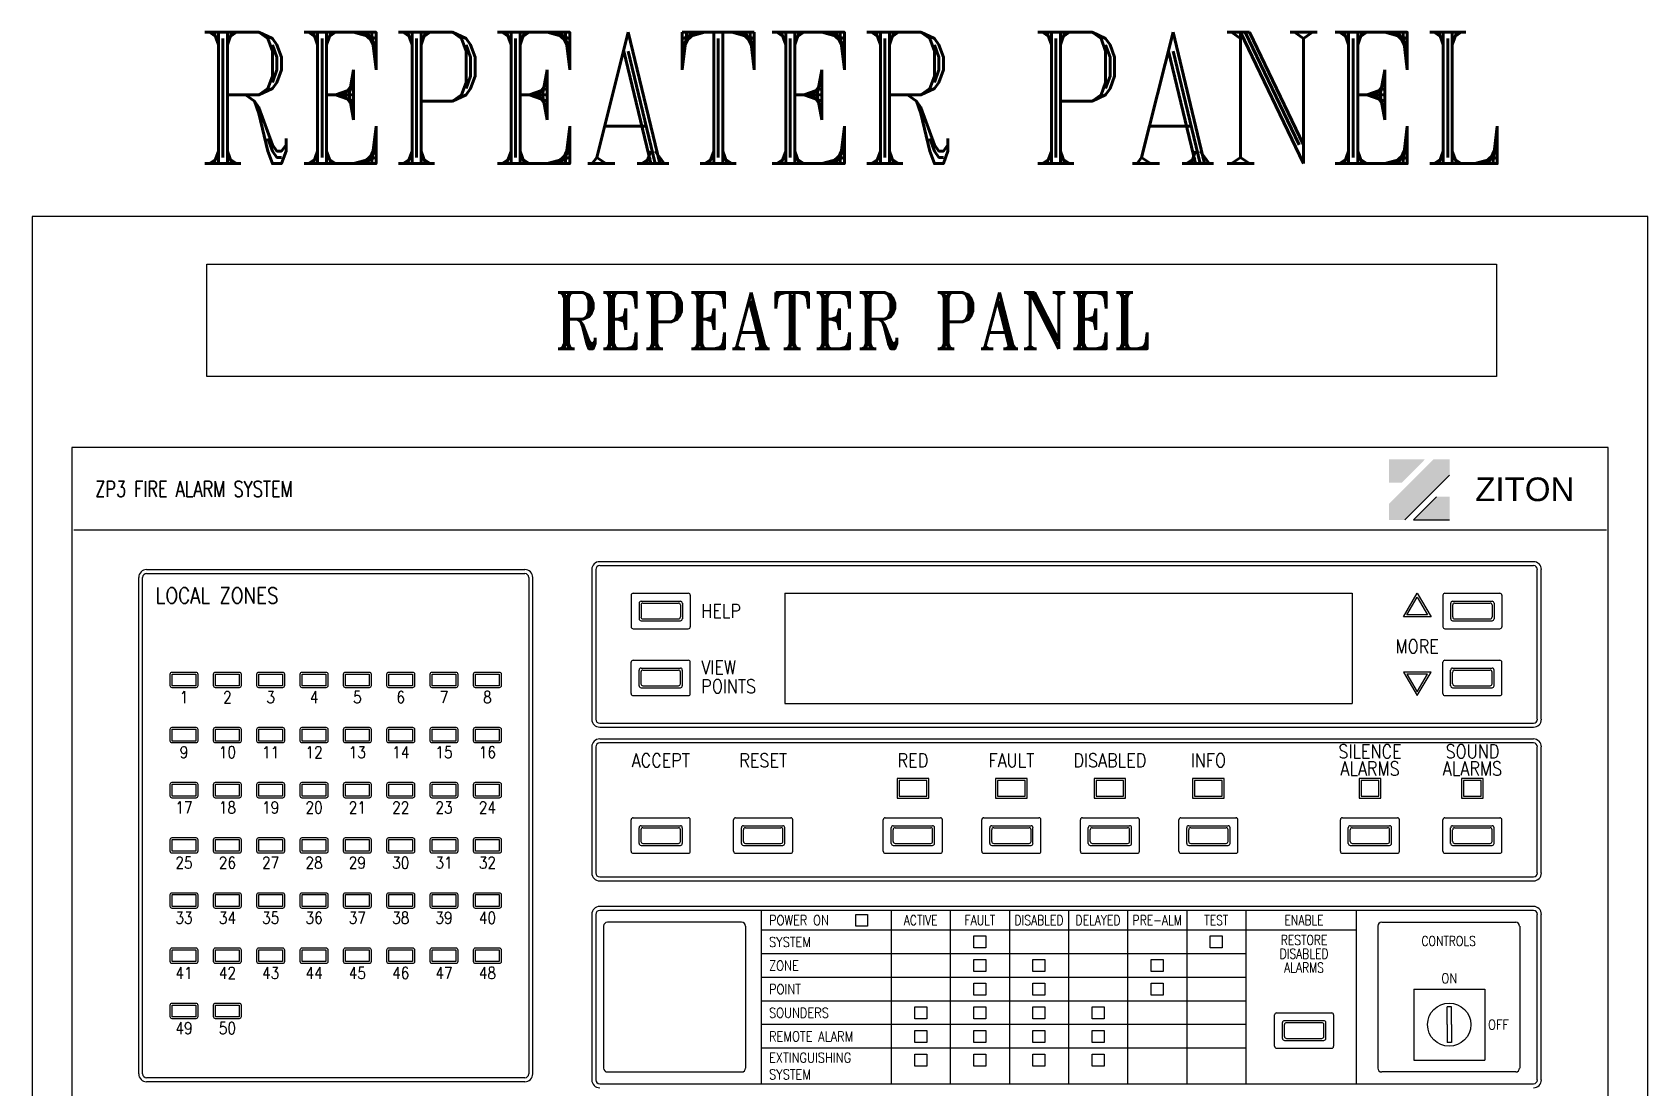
# Model space of a CAD drawing. Header units: millimetres. Extents: x 71430 to 138625, y 8510 to 33475.
# Drawn here: x 78290 to 79425, y 20305 to 21047 of the extents above; entities that cross this region are included whole.
import ezdxf
from ezdxf.enums import TextEntityAlignment as Align

# ---------------------------------------------------------------- set-up
doc = ezdxf.new("R2010")
doc.units = ezdxf.units.MM
doc.layers.add('A-FLOR-HRAL', color=8, linetype='Continuous', lineweight=18)
for name, color, linetype in [('BOX', 4, 'Continuous'), ('EQUIP', 7, 'Continuous'), ('PANEL', 1, 'Continuous'), ('Text', 7, 'Continuous'), ('Z-TEXT', 7, 'Continuous')]:
    doc.layers.add(name, color=color, linetype=linetype)
doc.styles.add('RomanS', font='romans.shx')
doc.styles.add('ROMANT', font='romant.shx', dxfattribs={"width": 0.75})
doc.styles.get("Standard").update_dxf_attribs({"font": 'arial.ttf'})

msp = doc.modelspace()

# ---------------------------------------------------------------- hatches: boundary and pattern name
at = {"layer": 'PANEL', "linetype": 'Continuous'}
h = msp.add_hatch(color=7, dxfattribs=at)
h.paths.add_polyline_path([(79243.1, 20746.7), (79243.1, 20730.3), (79252.2, 20730.3), (79268.5, 20746.7)], flags=17)
h.paths.add_polyline_path([(79243.1, 20715.3), (79243.1, 20704.1), (79254.3, 20704.1), (79285.7, 20735.5), (79285.7, 20746.7), (79274.5, 20746.7)])
h.paths.add_polyline_path([(79285.7, 20704.1), (79285.7, 20720.4), (79276.6, 20720.4), (79260.3, 20704.1)])

# ---------------------------------------------------------------- linework, layer by layer
at = {"layer": 'A-FLOR-HRAL'}
msp.add_lwpolyline([(78289.8, 19422.2), (79425, 19422.2), (79425, 20917.2), (78289.8, 20917.2)], close=True, dxfattribs=at)
at = {"layer": 'BOX', "color": 7}
for p, q in [((79344.7, 20674.7), (78688.5, 20674.7)), ((78364.6, 20314.8), (78364.6, 20663.6)), ((78370.1, 20669.2), (78635.9, 20669.2)), ((78641.4, 20663.6), (78641.4, 20314.8)), ((78683, 20669.2), (78683, 20564)), ((79350.2, 20564), (79350.2, 20669.2)), ((78688.5, 20558.4), (79344.7, 20558.4)), ((79344.7, 20550.1), (78688.5, 20550.1)), ((78683, 20544.6), (78683, 20456)), ((79350.2, 20456), (79350.2, 20544.6)), ((78688.5, 20450.4), (79344.7, 20450.4)), ((78683, 20426.9), (78683, 20310.6)), ((79344.7, 20432.5), (78688.5, 20432.5)), ((78802, 20429.7), (78802, 20307.9)), ((78893.4, 20429.7), (78893.4, 20307.9)), ((78934.9, 20429.7), (78934.9, 20307.9)), ((78976.4, 20429.7), (78976.4, 20307.9)), ((79018, 20429.7), (79018, 20307.9)), ((79059.5, 20429.7), (79059.5, 20307.9)), ((79101, 20429.7), (79101, 20307.9)), ((79142.6, 20429.7), (79142.6, 20307.9)), ((79220.1, 20429.7), (79220.1, 20307.9)), ((79350.2, 20310.6), (79350.2, 20426.9)), ((78691.3, 20418.6), (78691.3, 20318.9)), ((78788.2, 20421.4), (78694, 20421.4)), ((78790.9, 20418.6), (78790.9, 20318.9)), ((79220.1, 20415.8), (78802, 20415.8)), ((79235.3, 20418.6), (79235.3, 20318.9)), ((79238.1, 20421.4), (79332.2, 20421.4)), ((79335, 20418.6), (79335, 20318.9)), ((79142.6, 20399.2), (78802, 20399.2)), ((79142.6, 20382.6), (78802, 20382.6)), ((79142.6, 20366), (78802, 20366)), ((79142.6, 20349.4), (78802, 20349.4)), ((79142.6, 20332.8), (78802, 20332.8)), ((78635.9, 20309.2), (78370.1, 20309.2)), ((78694, 20316.2), (78788.2, 20316.2)), ((79332.2, 20316.2), (79238.1, 20316.2))]:
    msp.add_line(p, q, dxfattribs=at)
at = {"layer": 'BOX'}
for p, q in [((79344.7, 20671.9), (78688.5, 20671.9)), ((78367.3, 20314.8), (78367.3, 20663.6)), ((78370.1, 20666.4), (78635.9, 20666.4)), ((78638.7, 20663.6), (78638.7, 20314.8)), ((78685.7, 20669.2), (78685.7, 20564)), ((79347.4, 20564), (79347.4, 20669.2)), ((78710.6, 20651.2), (78710.6, 20629)), ((78712, 20652.6), (78750.8, 20652.6)), ((78752.2, 20651.2), (78752.2, 20629)), ((78818.6, 20652.6), (79217.3, 20652.6)), ((78818.6, 20652.6), (78818.6, 20575)), ((79217.3, 20652.6), (79217.3, 20575)), ((79281, 20651.2), (79281, 20629)), ((79282.4, 20652.6), (79321.1, 20652.6)), ((79322.5, 20651.2), (79322.5, 20629)), ((78716.2, 20645.6), (78716.2, 20634.6)), ((78717.6, 20647), (78745.2, 20647)), ((78717.6, 20644.3), (78717.6, 20635.9)), ((78718.9, 20645.6), (78743.9, 20645.6)), ((78745.2, 20644.3), (78745.2, 20635.9)), ((78746.6, 20645.6), (78746.6, 20634.6)), ((79286.5, 20645.6), (79286.5, 20634.6)), ((79287.9, 20647), (79315.6, 20647)), ((79287.9, 20644.3), (79287.9, 20635.9)), ((79289.3, 20645.6), (79314.2, 20645.6)), ((79315.6, 20644.3), (79315.6, 20635.9)), ((79317, 20645.6), (79317, 20634.6)), ((78712, 20627.6), (78750.8, 20627.6)), ((78717.6, 20633.2), (78745.2, 20633.2)), ((78718.9, 20634.6), (78743.9, 20634.6)), ((79282.4, 20627.6), (79321.1, 20627.6)), ((79287.9, 20633.2), (79315.6, 20633.2)), ((79289.3, 20634.6), (79314.2, 20634.6)), ((78710.6, 20582), (78710.6, 20604.1)), ((78712, 20605.5), (78750.8, 20605.5)), ((78752.2, 20582), (78752.2, 20604.1)), ((79281, 20582), (79281, 20604.1)), ((79282.4, 20605.5), (79321.1, 20605.5)), ((79322.5, 20582), (79322.5, 20604.1)), ((78716.2, 20587.5), (78716.2, 20598.6)), ((78717.6, 20600), (78745.2, 20600)), ((78717.6, 20588.9), (78717.6, 20597.2)), ((78718.9, 20598.6), (78743.9, 20598.6)), ((78745.2, 20588.9), (78745.2, 20597.2)), ((78746.6, 20587.5), (78746.6, 20598.6)), ((79286.5, 20587.5), (79286.5, 20598.6)), ((79287.9, 20600), (79315.6, 20600)), ((79287.9, 20588.9), (79287.9, 20597.2)), ((79289.3, 20598.6), (79314.2, 20598.6)), ((79315.6, 20588.9), (79315.6, 20597.2)), ((79317, 20587.5), (79317, 20598.6)), ((78712, 20580.6), (78750.8, 20580.6)), ((78717.6, 20586.1), (78745.2, 20586.1)), ((78718.9, 20587.5), (78743.9, 20587.5)), ((79282.4, 20580.6), (79321.1, 20580.6)), ((79287.9, 20586.1), (79315.6, 20586.1)), ((79289.3, 20587.5), (79314.2, 20587.5)), ((78818.6, 20575), (79217.3, 20575)), ((78688.5, 20561.2), (79344.7, 20561.2)), ((79344.7, 20547.4), (78688.5, 20547.4)), ((78685.7, 20544.6), (78685.7, 20456)), ((79347.4, 20456), (79347.4, 20544.6)), ((78710.6, 20471.2), (78710.6, 20493.4)), ((78712, 20494.7), (78750.8, 20494.7)), ((78752.2, 20471.2), (78752.2, 20493.4)), ((78782.6, 20471.2), (78782.6, 20493.4)), ((78784, 20494.7), (78822.8, 20494.7)), ((78824.2, 20471.2), (78824.2, 20493.4)), ((78887.8, 20471.2), (78887.8, 20493.4)), ((78889.2, 20494.7), (78928, 20494.7)), ((78929.4, 20471.2), (78929.4, 20493.4)), ((78957.1, 20471.2), (78957.1, 20493.4)), ((78958.4, 20494.7), (78997.2, 20494.7)), ((78998.6, 20471.2), (78998.6, 20493.4)), ((79026.3, 20471.2), (79026.3, 20493.4)), ((79027.7, 20494.7), (79066.4, 20494.7)), ((79067.8, 20471.2), (79067.8, 20493.4)), ((79095.5, 20471.2), (79095.5, 20493.4)), ((79096.9, 20494.7), (79135.6, 20494.7)), ((79137, 20471.2), (79137, 20493.4)), ((79209, 20471.2), (79209, 20493.4)), ((79210.4, 20494.7), (79249.1, 20494.7)), ((79250.5, 20471.2), (79250.5, 20493.4)), ((79281, 20471.2), (79281, 20493.4)), ((79282.4, 20494.7), (79321.1, 20494.7)), ((79322.5, 20471.2), (79322.5, 20493.4)), ((78716.2, 20476.7), (78716.2, 20487.8)), ((78717.6, 20489.2), (78745.2, 20489.2)), ((78717.6, 20478.1), (78717.6, 20486.4)), ((78718.9, 20487.8), (78743.9, 20487.8)), ((78745.2, 20478.1), (78745.2, 20486.4)), ((78746.6, 20476.7), (78746.6, 20487.8)), ((78788.2, 20476.7), (78788.2, 20487.8)), ((78789.5, 20489.2), (78817.2, 20489.2)), ((78789.5, 20478.1), (78789.5, 20486.4)), ((78790.9, 20487.8), (78815.9, 20487.8)), ((78817.2, 20478.1), (78817.2, 20486.4)), ((78818.6, 20476.7), (78818.6, 20487.8)), ((78893.4, 20476.7), (78893.4, 20487.8)), ((78894.8, 20489.2), (78922.4, 20489.2)), ((78894.8, 20478.1), (78894.8, 20486.4)), ((78896.1, 20487.8), (78921.1, 20487.8)), ((78922.4, 20478.1), (78922.4, 20486.4)), ((78923.8, 20476.7), (78923.8, 20487.8)), ((78962.6, 20476.7), (78962.6, 20487.8)), ((78964, 20489.2), (78991.7, 20489.2)), ((78964, 20478.1), (78964, 20486.4)), ((78965.4, 20487.8), (78990.3, 20487.8)), ((78991.7, 20478.1), (78991.7, 20486.4)), ((78993, 20476.7), (78993, 20487.8)), ((79031.8, 20476.7), (79031.8, 20487.8)), ((79033.2, 20489.2), (79060.9, 20489.2)), ((79033.2, 20478.1), (79033.2, 20486.4)), ((79034.6, 20487.8), (79059.5, 20487.8)), ((79060.9, 20478.1), (79060.9, 20486.4)), ((79062.3, 20476.7), (79062.3, 20487.8)), ((79101, 20476.7), (79101, 20487.8)), ((79102.4, 20489.2), (79130.1, 20489.2)), ((79102.4, 20478.1), (79102.4, 20486.4)), ((79103.8, 20487.8), (79128.7, 20487.8)), ((79130.1, 20478.1), (79130.1, 20486.4)), ((79131.5, 20476.7), (79131.5, 20487.8)), ((79214.5, 20476.7), (79214.5, 20487.8)), ((79215.9, 20489.2), (79243.6, 20489.2)), ((79215.9, 20478.1), (79215.9, 20486.4)), ((79217.3, 20487.8), (79242.2, 20487.8)), ((79243.6, 20478.1), (79243.6, 20486.4)), ((79245, 20476.7), (79245, 20487.8)), ((79286.5, 20476.7), (79286.5, 20487.8)), ((79287.9, 20489.2), (79315.6, 20489.2)), ((79287.9, 20478.1), (79287.9, 20486.4)), ((79289.3, 20487.8), (79314.2, 20487.8)), ((79315.6, 20478.1), (79315.6, 20486.4)), ((79317, 20476.7), (79317, 20487.8)), ((78712, 20469.8), (78750.8, 20469.8)), ((78717.6, 20475.4), (78745.2, 20475.4)), ((78718.9, 20476.7), (78743.9, 20476.7)), ((78784, 20469.8), (78822.8, 20469.8)), ((78789.5, 20475.4), (78817.2, 20475.4)), ((78790.9, 20476.7), (78815.9, 20476.7)), ((78889.2, 20469.8), (78928, 20469.8)), ((78894.8, 20475.4), (78922.4, 20475.4)), ((78896.1, 20476.7), (78921.1, 20476.7)), ((78958.4, 20469.8), (78997.2, 20469.8)), ((78964, 20475.4), (78991.7, 20475.4)), ((78965.4, 20476.7), (78990.3, 20476.7)), ((79027.7, 20469.8), (79066.4, 20469.8)), ((79033.2, 20475.4), (79060.9, 20475.4)), ((79034.6, 20476.7), (79059.5, 20476.7)), ((79096.9, 20469.8), (79135.6, 20469.8)), ((79102.4, 20475.4), (79130.1, 20475.4)), ((79103.8, 20476.7), (79128.7, 20476.7)), ((79210.4, 20469.8), (79249.1, 20469.8)), ((79215.9, 20475.4), (79243.6, 20475.4)), ((79217.3, 20476.7), (79242.2, 20476.7)), ((79282.4, 20469.8), (79321.1, 20469.8)), ((79287.9, 20475.4), (79315.6, 20475.4)), ((79289.3, 20476.7), (79314.2, 20476.7)), ((78688.5, 20453.2), (79344.7, 20453.2)), ((78685.7, 20426.9), (78685.7, 20310.6)), ((79344.7, 20429.7), (78688.5, 20429.7)), ((79347.4, 20310.6), (79347.4, 20426.9)), ((79162.8, 20334.2), (79162.8, 20356.3)), ((79164.2, 20357.7), (79202.9, 20357.7)), ((79204.3, 20334.2), (79204.3, 20356.3)), ((79168.3, 20339.7), (79168.3, 20350.8)), ((79169.7, 20352.2), (79197.4, 20352.2)), ((79169.7, 20341.1), (79169.7, 20349.4)), ((79171.1, 20350.8), (79196, 20350.8)), ((79197.4, 20341.1), (79197.4, 20349.4)), ((79198.8, 20339.7), (79198.8, 20350.8)), ((79164.2, 20332.8), (79202.9, 20332.8)), ((79169.7, 20338.3), (79197.4, 20338.3)), ((79171.1, 20339.7), (79196, 20339.7)), ((78635.9, 20312), (78370.1, 20312)), ((78688.5, 20307.9), (79344.7, 20307.9))]:
    msp.add_line(p, q, dxfattribs=at)
at = {"layer": 'BOX', "color": 252}
for p, q in [((79260.6, 20374.3), (79260.6, 20324.5)), ((79260.6, 20374.3), (79310.5, 20374.3)), ((79310.5, 20374.3), (79310.5, 20324.5)), ((79260.6, 20324.5), (79310.5, 20324.5))]:
    msp.add_line(p, q, dxfattribs=at)
at = {"layer": 'BOX', "color": 7}
for points in [[(79263, 20652.6), (79272.7, 20635.9), (79253.3, 20635.9)], [(79263, 20580.6), (79272.7, 20597.2), (79253.3, 20597.2)], [(78919.7, 20508.6), (78919.7, 20522.4), (78897.5, 20522.4), (78897.5, 20508.6)], [(78988.9, 20508.6), (78988.9, 20522.4), (78966.7, 20522.4), (78966.7, 20508.6)], [(79058.1, 20508.6), (79058.1, 20522.4), (79036, 20522.4), (79036, 20508.6)], [(79127.3, 20508.6), (79127.3, 20522.4), (79105.2, 20522.4), (79105.2, 20508.6)], [(79237.4, 20508.6), (79237.4, 20522.4), (79222.2, 20522.4), (79222.2, 20508.6)], [(79309.4, 20508.6), (79309.4, 20522.4), (79294.1, 20522.4), (79294.1, 20508.6)]]:
    msp.add_lwpolyline(points, close=True, dxfattribs=at)
at = {"layer": 'BOX', "color": 2}
for points in [[(79263, 20649.8), (79270.3, 20637.3), (79255.7, 20637.3)], [(79263, 20583.3), (79270.3, 20595.8), (79255.7, 20595.8)], [(78987.5, 20510), (78987.5, 20521), (78968.1, 20521), (78968.1, 20510)], [(79056.7, 20510), (79056.7, 20521), (79037.3, 20521), (79037.3, 20510)], [(79125.9, 20510), (79125.9, 20521), (79106.6, 20521), (79106.6, 20510)], [(79236, 20510), (79236, 20521), (79223.5, 20521), (79223.5, 20510)], [(79308, 20510), (79308, 20521), (79295.5, 20521), (79295.5, 20510)], [(78959.8, 20411.7), (78959.8, 20403.4), (78951.5, 20403.4), (78951.5, 20411.7)], [(79125.9, 20411.7), (79125.9, 20403.4), (79117.6, 20403.4), (79117.6, 20411.7)], [(78959.8, 20395.1), (78959.8, 20386.8), (78951.5, 20386.8), (78951.5, 20395.1)], [(79001.4, 20395.1), (79001.4, 20386.8), (78993, 20386.8), (78993, 20395.1)], [(79084.4, 20395.1), (79084.4, 20386.8), (79076.1, 20386.8), (79076.1, 20395.1)], [(78959.8, 20378.5), (78959.8, 20370.2), (78951.5, 20370.2), (78951.5, 20378.5)], [(79001.4, 20378.5), (79001.4, 20370.2), (78993, 20370.2), (78993, 20378.5)], [(79084.4, 20378.5), (79084.4, 20370.2), (79076.1, 20370.2), (79076.1, 20378.5)], [(78918.3, 20361.8), (78918.3, 20353.5), (78910, 20353.5), (78910, 20361.8)], [(78959.8, 20361.8), (78959.8, 20353.5), (78951.5, 20353.5), (78951.5, 20361.8)], [(79001.4, 20361.8), (79001.4, 20353.5), (78993, 20353.5), (78993, 20361.8)], [(79042.9, 20361.8), (79042.9, 20353.5), (79034.6, 20353.5), (79034.6, 20361.8)], [(78918.3, 20345.2), (78918.3, 20336.9), (78910, 20336.9), (78910, 20345.2)], [(78959.8, 20345.2), (78959.8, 20336.9), (78951.5, 20336.9), (78951.5, 20345.2)], [(79001.4, 20345.2), (79001.4, 20336.9), (78993, 20336.9), (78993, 20345.2)], [(79042.9, 20345.2), (79042.9, 20336.9), (79034.6, 20336.9), (79034.6, 20345.2)], [(78918.3, 20328.6), (78918.3, 20320.3), (78910, 20320.3), (78910, 20328.6)], [(78959.8, 20328.6), (78959.8, 20320.3), (78951.5, 20320.3), (78951.5, 20328.6)], [(79001.4, 20328.6), (79001.4, 20320.3), (78993, 20320.3), (78993, 20328.6)], [(79042.9, 20328.6), (79042.9, 20320.3), (79034.6, 20320.3), (79034.6, 20328.6)]]:
    msp.add_lwpolyline(points, close=True, dxfattribs=at)
at = {"layer": 'BOX', "color": 1}
msp.add_lwpolyline([(78918.3, 20510), (78918.3, 20521), (78898.9, 20521), (78898.9, 20510)], close=True, dxfattribs=at)
at = {"layer": 'BOX', "color": 3}
msp.add_lwpolyline([(78868.5, 20426.9), (78876.8, 20426.9), (78876.8, 20418.6), (78868.5, 20418.6)], close=True, dxfattribs=at)
at = {"layer": 'BOX', "color": 7}
for centre, radius, start, end in [((78688.5, 20669.2), 5.54, 90, 180), ((79344.7, 20669.2), 5.54, 0, 90), ((78370.1, 20663.6), 5.54, 90, 180), ((78635.9, 20663.6), 5.54, 0, 90), ((78688.5, 20564), 5.54, 180, 270), ((79344.7, 20564), 5.54, 270, 0), ((78688.5, 20544.6), 5.54, 90, 180), ((79344.7, 20544.6), 5.54, 0, 90), ((78688.5, 20456), 5.54, 180, 270), ((79344.7, 20456), 5.54, 270, 0), ((78688.5, 20426.9), 5.54, 90, 180), ((79344.7, 20426.9), 5.54, 0, 90), ((78694, 20418.6), 2.77, 90, 180), ((78788.2, 20418.6), 2.77, 0, 90), ((79238.1, 20418.6), 2.77, 90, 180), ((79332.2, 20418.6), 2.77, 0, 90), ((78370.1, 20314.8), 5.54, 180, 270), ((78635.9, 20314.8), 5.54, 270, 0), ((78688.5, 20310.6), 5.54, 180, 270), ((78694, 20318.9), 2.77, 180, 270), ((78788.2, 20318.9), 2.77, 270, 0), ((79238.1, 20318.9), 2.77, 180, 270), ((79332.2, 20318.9), 2.77, 270, 0), ((79344.7, 20310.6), 5.54, 270, 0)]:
    msp.add_arc(centre, radius, start, end, dxfattribs=at)
at = {"layer": 'BOX'}
for centre, radius, start, end in [((78688.5, 20669.2), 2.77, 90, 180), ((79344.7, 20669.2), 2.77, 0, 90), ((78370.1, 20663.6), 2.77, 90, 180), ((78635.9, 20663.6), 2.77, 0, 90), ((78635.9, 20663.6), 2.77, 0, 90), ((78712, 20651.2), 1.38, 90, 180), ((78750.8, 20651.2), 1.38, 0, 90), ((79282.4, 20651.2), 1.38, 90, 180), ((79321.1, 20651.2), 1.38, 0, 90), ((78717.6, 20645.6), 1.38, 90, 180), ((78718.9, 20644.3), 1.38, 90, 180), ((78743.9, 20644.3), 1.38, 0, 90), ((78745.2, 20645.6), 1.38, 0, 90), ((79287.9, 20645.6), 1.38, 90, 180), ((79289.3, 20644.3), 1.38, 90, 180), ((79314.2, 20644.3), 1.38, 0, 90), ((79315.6, 20645.6), 1.38, 0, 90), ((78712, 20629), 1.38, 180, 270), ((78717.6, 20634.6), 1.38, 180, 270), ((78718.9, 20635.9), 1.38, 180, 270), ((78743.9, 20635.9), 1.38, 270, 0), ((78745.2, 20634.6), 1.38, 270, 0), ((78750.8, 20629), 1.38, 270, 0), ((79282.4, 20629), 1.38, 180, 270), ((79287.9, 20634.6), 1.38, 180, 270), ((79289.3, 20635.9), 1.38, 180, 270), ((79314.2, 20635.9), 1.38, 270, 0), ((79315.6, 20634.6), 1.38, 270, 0), ((79321.1, 20629), 1.38, 270, 0), ((78712, 20604.1), 1.38, 90, 180), ((78750.8, 20604.1), 1.38, 0, 90), ((79282.4, 20604.1), 1.38, 90, 180), ((79321.1, 20604.1), 1.38, 0, 90), ((78717.6, 20598.6), 1.38, 90, 180), ((78718.9, 20597.2), 1.38, 90, 180), ((78743.9, 20597.2), 1.38, 0, 90), ((78745.2, 20598.6), 1.38, 0, 90), ((79287.9, 20598.6), 1.38, 90, 180), ((79289.3, 20597.2), 1.38, 90, 180), ((79314.2, 20597.2), 1.38, 0, 90), ((79315.6, 20598.6), 1.38, 0, 90), ((78712, 20582), 1.38, 180, 270), ((78717.6, 20587.5), 1.38, 180, 270), ((78718.9, 20588.9), 1.38, 180, 270), ((78743.9, 20588.9), 1.38, 270, 0), ((78745.2, 20587.5), 1.38, 270, 0), ((78750.8, 20582), 1.38, 270, 0), ((79282.4, 20582), 1.38, 180, 270), ((79287.9, 20587.5), 1.38, 180, 270), ((79289.3, 20588.9), 1.38, 180, 270), ((79314.2, 20588.9), 1.38, 270, 0), ((79315.6, 20587.5), 1.38, 270, 0), ((79321.1, 20582), 1.38, 270, 0), ((78688.5, 20564), 2.77, 180, 270), ((79344.7, 20564), 2.77, 270, 0), ((78688.5, 20544.6), 2.77, 90, 180), ((79344.7, 20544.6), 2.77, 0, 90), ((78712, 20493.4), 1.38, 90, 180), ((78750.8, 20493.4), 1.38, 0, 90), ((78784, 20493.4), 1.38, 90, 180), ((78822.8, 20493.4), 1.38, 0, 90), ((78889.2, 20493.4), 1.38, 90, 180), ((78928, 20493.4), 1.38, 0, 90), ((78958.4, 20493.4), 1.38, 90, 180), ((78997.2, 20493.4), 1.38, 0, 90), ((79027.7, 20493.4), 1.38, 90, 180), ((79066.4, 20493.4), 1.38, 0, 90), ((79096.9, 20493.4), 1.38, 90, 180), ((79135.6, 20493.4), 1.38, 0, 90), ((79210.4, 20493.4), 1.38, 90, 180), ((79249.1, 20493.4), 1.38, 0, 90), ((79282.4, 20493.4), 1.38, 90, 180), ((79321.1, 20493.4), 1.38, 0, 90), ((78717.6, 20487.8), 1.38, 90, 180), ((78718.9, 20486.4), 1.38, 90, 180), ((78743.9, 20486.4), 1.38, 0, 90), ((78745.2, 20487.8), 1.38, 0, 90), ((78789.5, 20487.8), 1.38, 90, 180), ((78790.9, 20486.4), 1.38, 90, 180), ((78815.9, 20486.4), 1.38, 0, 90), ((78817.2, 20487.8), 1.38, 0, 90), ((78894.8, 20487.8), 1.38, 90, 180), ((78896.1, 20486.4), 1.38, 90, 180), ((78921.1, 20486.4), 1.38, 0, 90), ((78922.4, 20487.8), 1.38, 0, 90), ((78964, 20487.8), 1.38, 90, 180), ((78965.4, 20486.4), 1.38, 90, 180), ((78990.3, 20486.4), 1.38, 0, 90), ((78991.7, 20487.8), 1.38, 0, 90), ((79033.2, 20487.8), 1.38, 90, 180), ((79034.6, 20486.4), 1.38, 90, 180), ((79059.5, 20486.4), 1.38, 0, 90), ((79060.9, 20487.8), 1.38, 0, 90), ((79102.4, 20487.8), 1.38, 90, 180), ((79103.8, 20486.4), 1.38, 90, 180), ((79128.7, 20486.4), 1.38, 0, 90), ((79130.1, 20487.8), 1.38, 0, 90), ((79215.9, 20487.8), 1.38, 90, 180), ((79217.3, 20486.4), 1.38, 90, 180), ((79242.2, 20486.4), 1.38, 0, 90), ((79243.6, 20487.8), 1.38, 0, 90), ((79287.9, 20487.8), 1.38, 90, 180), ((79289.3, 20486.4), 1.38, 90, 180), ((79314.2, 20486.4), 1.38, 0, 90), ((79315.6, 20487.8), 1.38, 0, 90), ((78712, 20471.2), 1.38, 180, 270), ((78717.6, 20476.7), 1.38, 180, 270), ((78718.9, 20478.1), 1.38, 180, 270), ((78743.9, 20478.1), 1.38, 270, 0), ((78745.2, 20476.7), 1.38, 270, 0), ((78750.8, 20471.2), 1.38, 270, 0), ((78784, 20471.2), 1.38, 180, 270), ((78789.5, 20476.7), 1.38, 180, 270), ((78790.9, 20478.1), 1.38, 180, 270), ((78815.9, 20478.1), 1.38, 270, 0), ((78817.2, 20476.7), 1.38, 270, 0), ((78822.8, 20471.2), 1.38, 270, 0), ((78889.2, 20471.2), 1.38, 180, 270), ((78894.8, 20476.7), 1.38, 180, 270), ((78896.1, 20478.1), 1.38, 180, 270), ((78921.1, 20478.1), 1.38, 270, 0), ((78922.4, 20476.7), 1.38, 270, 0), ((78928, 20471.2), 1.38, 270, 0), ((78958.4, 20471.2), 1.38, 180, 270), ((78964, 20476.7), 1.38, 180, 270), ((78965.4, 20478.1), 1.38, 180, 270), ((78990.3, 20478.1), 1.38, 270, 0), ((78991.7, 20476.7), 1.38, 270, 0), ((78997.2, 20471.2), 1.38, 270, 0), ((79027.7, 20471.2), 1.38, 180, 270), ((79033.2, 20476.7), 1.38, 180, 270), ((79034.6, 20478.1), 1.38, 180, 270), ((79059.5, 20478.1), 1.38, 270, 0), ((79060.9, 20476.7), 1.38, 270, 0), ((79066.4, 20471.2), 1.38, 270, 0), ((79096.9, 20471.2), 1.38, 180, 270), ((79102.4, 20476.7), 1.38, 180, 270), ((79103.8, 20478.1), 1.38, 180, 270), ((79128.7, 20478.1), 1.38, 270, 0), ((79130.1, 20476.7), 1.38, 270, 0), ((79135.6, 20471.2), 1.38, 270, 0), ((79210.4, 20471.2), 1.38, 180, 270), ((79215.9, 20476.7), 1.38, 180, 270), ((79217.3, 20478.1), 1.38, 180, 270), ((79242.2, 20478.1), 1.38, 270, 0), ((79243.6, 20476.7), 1.38, 270, 0), ((79249.1, 20471.2), 1.38, 270, 0), ((79282.4, 20471.2), 1.38, 180, 270), ((79287.9, 20476.7), 1.38, 180, 270), ((79289.3, 20478.1), 1.38, 180, 270), ((79314.2, 20478.1), 1.38, 270, 0), ((79315.6, 20476.7), 1.38, 270, 0), ((79321.1, 20471.2), 1.38, 270, 0), ((78688.5, 20456), 2.77, 180, 270), ((79344.7, 20456), 2.77, 270, 0), ((78688.5, 20426.9), 2.77, 90, 180), ((79344.7, 20426.9), 2.77, 0, 90), ((79164.2, 20356.3), 1.38, 90, 180), ((79202.9, 20356.3), 1.38, 0, 90), ((79169.7, 20350.8), 1.38, 90, 180), ((79171.1, 20349.4), 1.38, 90, 180), ((79196, 20349.4), 1.38, 0, 90), ((79197.4, 20350.8), 1.38, 0, 90), ((79164.2, 20334.2), 1.38, 180, 270), ((79169.7, 20339.7), 1.38, 180, 270), ((79171.1, 20341.1), 1.38, 180, 270), ((79196, 20341.1), 1.38, 270, 0), ((79197.4, 20339.7), 1.38, 270, 0), ((79202.9, 20334.2), 1.38, 270, 0), ((78370.1, 20314.8), 2.77, 180, 270), ((78635.9, 20314.8), 2.77, 270, 0), ((78688.5, 20310.6), 2.77, 180, 270), ((79344.7, 20310.6), 2.77, 270, 0)]:
    msp.add_arc(centre, radius, start, end, dxfattribs=at)
at = {"layer": 'EQUIP', "color": 252}
for p, q in [((79287.1, 20361.9), (79284, 20361.9)), ((79284, 20349.4), (79284, 20361.9)), ((79287.1, 20349.4), (79287.1, 20361.9)), ((79284, 20349.4), (79284, 20336.9)), ((79287.1, 20349.4), (79287.1, 20336.9)), ((79287.1, 20336.9), (79284, 20336.9))]:
    msp.add_line(p, q, dxfattribs=at)
msp.add_circle((79285.5, 20349.4), 15.2, dxfattribs=at)
at = {"layer": 'PANEL'}
for p, q in [((78317.5, 20755), (78317.5, 19923)), ((79397.3, 20755), (78317.5, 20755)), ((79397.3, 19923), (79397.3, 20755))]:
    msp.add_line(p, q, dxfattribs=at)
at = {"layer": 'PANEL', "color": 7}
for p, q in [((79285.7, 20735.5), (79254.3, 20704.1)), ((79276.6, 20720.4), (79260.3, 20704.1)), ((79260.3, 20704.1), (79285.7, 20704.1))]:
    msp.add_line(p, q, dxfattribs=at)
at = {"layer": 'PANEL', "color": 4}
msp.add_line((79395.9, 20696.9), (78318.9, 20696.9), dxfattribs=at)
at = {"layer": 'PANEL'}
msp.add_lwpolyline([(79425, 19422.2), (79425, 20917.2), (78289.8, 20917.2), (78289.8, 19422.2)], dxfattribs=at)
at = {"layer": 'PANEL', "color": 1}
for points in [[(78406.1, 20595.8), (78406.1, 20587.5, -0.414214), (78404.7, 20586.1), (78388.1, 20586.1, -0.414214), (78386.7, 20587.5), (78386.7, 20595.8, -0.414214), (78388.1, 20597.2), (78404.7, 20597.2, -0.414214)], [(78436.5, 20595.8), (78436.5, 20587.5, -0.414214), (78435.2, 20586.1), (78418.5, 20586.1, -0.414214), (78417.2, 20587.5), (78417.2, 20595.8, -0.414214), (78418.5, 20597.2), (78435.2, 20597.2, -0.414214)], [(78467, 20595.8), (78467, 20587.5, -0.414214), (78465.6, 20586.1), (78449, 20586.1, -0.414214), (78447.6, 20587.5), (78447.6, 20595.8, -0.414214), (78449, 20597.2), (78465.6, 20597.2, -0.414214)], [(78497.5, 20595.8), (78497.5, 20587.5, -0.414214), (78496.1, 20586.1), (78479.5, 20586.1, -0.414214), (78478.1, 20587.5), (78478.1, 20595.8, -0.414214), (78479.5, 20597.2), (78496.1, 20597.2, -0.414214)], [(78527.9, 20595.8), (78527.9, 20587.5, -0.414214), (78526.5, 20586.1), (78509.9, 20586.1, -0.414214), (78508.5, 20587.5), (78508.5, 20595.8, -0.414214), (78509.9, 20597.2), (78526.5, 20597.2, -0.414214)], [(78558.4, 20595.8), (78558.4, 20587.5, -0.414214), (78557, 20586.1), (78540.4, 20586.1, -0.414214), (78539, 20587.5), (78539, 20595.8, -0.414214), (78540.4, 20597.2), (78557, 20597.2, -0.414214)], [(78588.8, 20595.8), (78588.8, 20587.5, -0.414214), (78587.4, 20586.1), (78570.8, 20586.1, -0.414214), (78569.4, 20587.5), (78569.4, 20595.8, -0.414214), (78570.8, 20597.2), (78587.4, 20597.2, -0.414214)], [(78619.3, 20595.8), (78619.3, 20587.5, -0.414214), (78617.9, 20586.1), (78601.3, 20586.1, -0.414214), (78599.9, 20587.5), (78599.9, 20595.8, -0.414214), (78601.3, 20597.2), (78617.9, 20597.2, -0.414214)], [(78406.1, 20557), (78406.1, 20548.7, -0.414214), (78404.7, 20547.4), (78388.1, 20547.4, -0.414214), (78386.7, 20548.7), (78386.7, 20557, -0.414214), (78388.1, 20558.4), (78404.7, 20558.4, -0.414214)], [(78436.5, 20557), (78436.5, 20548.7, -0.414214), (78435.2, 20547.4), (78418.5, 20547.4, -0.414214), (78417.2, 20548.7), (78417.2, 20557, -0.414214), (78418.5, 20558.4), (78435.2, 20558.4, -0.414214)], [(78467, 20557), (78467, 20548.7, -0.414214), (78465.6, 20547.4), (78449, 20547.4, -0.414214), (78447.6, 20548.7), (78447.6, 20557, -0.414214), (78449, 20558.4), (78465.6, 20558.4, -0.414214)], [(78497.5, 20557), (78497.5, 20548.7, -0.414214), (78496.1, 20547.4), (78479.5, 20547.4, -0.414214), (78478.1, 20548.7), (78478.1, 20557, -0.414214), (78479.5, 20558.4), (78496.1, 20558.4, -0.414214)], [(78527.9, 20557), (78527.9, 20548.7, -0.414214), (78526.5, 20547.4), (78509.9, 20547.4, -0.414214), (78508.5, 20548.7), (78508.5, 20557, -0.414214), (78509.9, 20558.4), (78526.5, 20558.4, -0.414214)], [(78558.4, 20557), (78558.4, 20548.7, -0.414214), (78557, 20547.4), (78540.4, 20547.4, -0.414214), (78539, 20548.7), (78539, 20557, -0.414214), (78540.4, 20558.4), (78557, 20558.4, -0.414214)], [(78588.8, 20557), (78588.8, 20548.7, -0.414214), (78587.4, 20547.4), (78570.8, 20547.4, -0.414214), (78569.4, 20548.7), (78569.4, 20557, -0.414214), (78570.8, 20558.4), (78587.4, 20558.4, -0.414214)], [(78619.3, 20557), (78619.3, 20548.7, -0.414214), (78617.9, 20547.4), (78601.3, 20547.4, -0.414214), (78599.9, 20548.7), (78599.9, 20557, -0.414214), (78601.3, 20558.4), (78617.9, 20558.4, -0.414214)], [(78406.1, 20518.3), (78406.1, 20510, -0.414214), (78404.7, 20508.6), (78388.1, 20508.6, -0.414214), (78386.7, 20510), (78386.7, 20518.3, -0.414214), (78388.1, 20519.7), (78404.7, 20519.7, -0.414214)], [(78436.5, 20518.3), (78436.5, 20510, -0.414214), (78435.2, 20508.6), (78418.5, 20508.6, -0.414214), (78417.2, 20510), (78417.2, 20518.3, -0.414214), (78418.5, 20519.7), (78435.2, 20519.7, -0.414214)], [(78467, 20518.3), (78467, 20510, -0.414214), (78465.6, 20508.6), (78449, 20508.6, -0.414214), (78447.6, 20510), (78447.6, 20518.3, -0.414214), (78449, 20519.7), (78465.6, 20519.7, -0.414214)], [(78497.5, 20518.3), (78497.5, 20510, -0.414214), (78496.1, 20508.6), (78479.5, 20508.6, -0.414214), (78478.1, 20510), (78478.1, 20518.3, -0.414214), (78479.5, 20519.7), (78496.1, 20519.7, -0.414214)], [(78527.9, 20518.3), (78527.9, 20510, -0.414214), (78526.5, 20508.6), (78509.9, 20508.6, -0.414214), (78508.5, 20510), (78508.5, 20518.3, -0.414214), (78509.9, 20519.7), (78526.5, 20519.7, -0.414214)], [(78558.4, 20518.3), (78558.4, 20510, -0.414214), (78557, 20508.6), (78540.4, 20508.6, -0.414214), (78539, 20510), (78539, 20518.3, -0.414214), (78540.4, 20519.7), (78557, 20519.7, -0.414214)], [(78588.8, 20518.3), (78588.8, 20510, -0.414214), (78587.4, 20508.6), (78570.8, 20508.6, -0.414214), (78569.4, 20510), (78569.4, 20518.3, -0.414214), (78570.8, 20519.7), (78587.4, 20519.7, -0.414214)], [(78619.3, 20518.3), (78619.3, 20510, -0.414214), (78617.9, 20508.6), (78601.3, 20508.6, -0.414214), (78599.9, 20510), (78599.9, 20518.3, -0.414214), (78601.3, 20519.7), (78617.9, 20519.7, -0.414214)], [(78406.1, 20479.5), (78406.1, 20471.2, -0.414214), (78404.7, 20469.8), (78388.1, 20469.8, -0.414214), (78386.7, 20471.2), (78386.7, 20479.5, -0.414214), (78388.1, 20480.9), (78404.7, 20480.9, -0.414214)], [(78436.5, 20479.5), (78436.5, 20471.2, -0.414214), (78435.2, 20469.8), (78418.5, 20469.8, -0.414214), (78417.2, 20471.2), (78417.2, 20479.5, -0.414214), (78418.5, 20480.9), (78435.2, 20480.9, -0.414214)], [(78467, 20479.5), (78467, 20471.2, -0.414214), (78465.6, 20469.8), (78449, 20469.8, -0.414214), (78447.6, 20471.2), (78447.6, 20479.5, -0.414214), (78449, 20480.9), (78465.6, 20480.9, -0.414214)], [(78497.5, 20479.5), (78497.5, 20471.2, -0.414214), (78496.1, 20469.8), (78479.5, 20469.8, -0.414214), (78478.1, 20471.2), (78478.1, 20479.5, -0.414214), (78479.5, 20480.9), (78496.1, 20480.9, -0.414214)], [(78527.9, 20479.5), (78527.9, 20471.2, -0.414214), (78526.5, 20469.8), (78509.9, 20469.8, -0.414214), (78508.5, 20471.2), (78508.5, 20479.5, -0.414214), (78509.9, 20480.9), (78526.5, 20480.9, -0.414214)], [(78558.4, 20479.5), (78558.4, 20471.2, -0.414214), (78557, 20469.8), (78540.4, 20469.8, -0.414214), (78539, 20471.2), (78539, 20479.5, -0.414214), (78540.4, 20480.9), (78557, 20480.9, -0.414214)], [(78588.8, 20479.5), (78588.8, 20471.2, -0.414214), (78587.4, 20469.8), (78570.8, 20469.8, -0.414214), (78569.4, 20471.2), (78569.4, 20479.5, -0.414214), (78570.8, 20480.9), (78587.4, 20480.9, -0.414214)], [(78619.3, 20479.5), (78619.3, 20471.2, -0.414214), (78617.9, 20469.8), (78601.3, 20469.8, -0.414214), (78599.9, 20471.2), (78599.9, 20479.5, -0.414214), (78601.3, 20480.9), (78617.9, 20480.9, -0.414214)], [(78406.1, 20440.8), (78406.1, 20432.5, -0.414214), (78404.7, 20431.1), (78388.1, 20431.1, -0.414214), (78386.7, 20432.5), (78386.7, 20440.8, -0.414214), (78388.1, 20442.1), (78404.7, 20442.1, -0.414214)], [(78436.5, 20440.8), (78436.5, 20432.5, -0.414214), (78435.2, 20431.1), (78418.5, 20431.1, -0.414214), (78417.2, 20432.5), (78417.2, 20440.8, -0.414214), (78418.5, 20442.1), (78435.2, 20442.1, -0.414214)], [(78467, 20440.8), (78467, 20432.5, -0.414214), (78465.6, 20431.1), (78449, 20431.1, -0.414214), (78447.6, 20432.5), (78447.6, 20440.8, -0.414214), (78449, 20442.1), (78465.6, 20442.1, -0.414214)], [(78497.5, 20440.8), (78497.5, 20432.5, -0.414214), (78496.1, 20431.1), (78479.5, 20431.1, -0.414214), (78478.1, 20432.5), (78478.1, 20440.8, -0.414214), (78479.5, 20442.1), (78496.1, 20442.1, -0.414214)], [(78527.9, 20440.8), (78527.9, 20432.5, -0.414214), (78526.5, 20431.1), (78509.9, 20431.1, -0.414214), (78508.5, 20432.5), (78508.5, 20440.8, -0.414214), (78509.9, 20442.1), (78526.5, 20442.1, -0.414214)], [(78558.4, 20440.8), (78558.4, 20432.5, -0.414214), (78557, 20431.1), (78540.4, 20431.1, -0.414214), (78539, 20432.5), (78539, 20440.8, -0.414214), (78540.4, 20442.1), (78557, 20442.1, -0.414214)], [(78588.8, 20440.8), (78588.8, 20432.5, -0.414214), (78587.4, 20431.1), (78570.8, 20431.1, -0.414214), (78569.4, 20432.5), (78569.4, 20440.8, -0.414214), (78570.8, 20442.1), (78587.4, 20442.1, -0.414214)], [(78619.3, 20440.8), (78619.3, 20432.5, -0.414214), (78617.9, 20431.1), (78601.3, 20431.1, -0.414214), (78599.9, 20432.5), (78599.9, 20440.8, -0.414214), (78601.3, 20442.1), (78617.9, 20442.1, -0.414214)], [(78406.1, 20402), (78406.1, 20393.7, -0.414214), (78404.7, 20392.3), (78388.1, 20392.3, -0.414214), (78386.7, 20393.7), (78386.7, 20402, -0.414214), (78388.1, 20403.4), (78404.7, 20403.4, -0.414214)], [(78436.5, 20402), (78436.5, 20393.7, -0.414214), (78435.2, 20392.3), (78418.5, 20392.3, -0.414214), (78417.2, 20393.7), (78417.2, 20402, -0.414214), (78418.5, 20403.4), (78435.2, 20403.4, -0.414214)], [(78467, 20402), (78467, 20393.7, -0.414214), (78465.6, 20392.3), (78449, 20392.3, -0.414214), (78447.6, 20393.7), (78447.6, 20402, -0.414214), (78449, 20403.4), (78465.6, 20403.4, -0.414214)], [(78497.5, 20402), (78497.5, 20393.7, -0.414214), (78496.1, 20392.3), (78479.5, 20392.3, -0.414214), (78478.1, 20393.7), (78478.1, 20402, -0.414214), (78479.5, 20403.4), (78496.1, 20403.4, -0.414214)], [(78527.9, 20402), (78527.9, 20393.7, -0.414214), (78526.5, 20392.3), (78509.9, 20392.3, -0.414214), (78508.5, 20393.7), (78508.5, 20402, -0.414214), (78509.9, 20403.4), (78526.5, 20403.4, -0.414214)], [(78558.4, 20402), (78558.4, 20393.7, -0.414214), (78557, 20392.3), (78540.4, 20392.3, -0.414214), (78539, 20393.7), (78539, 20402, -0.414214), (78540.4, 20403.4), (78557, 20403.4, -0.414214)], [(78588.8, 20402), (78588.8, 20393.7, -0.414214), (78587.4, 20392.3), (78570.8, 20392.3, -0.414214), (78569.4, 20393.7), (78569.4, 20402, -0.414214), (78570.8, 20403.4), (78587.4, 20403.4, -0.414214)], [(78619.3, 20402), (78619.3, 20393.7, -0.414214), (78617.9, 20392.3), (78601.3, 20392.3, -0.414214), (78599.9, 20393.7), (78599.9, 20402, -0.414214), (78601.3, 20403.4), (78617.9, 20403.4, -0.414214)], [(78406.1, 20363.2), (78406.1, 20354.9, -0.414214), (78404.7, 20353.5), (78388.1, 20353.5, -0.414214), (78386.7, 20354.9), (78386.7, 20363.2, -0.414214), (78388.1, 20364.6), (78404.7, 20364.6, -0.414214)], [(78436.5, 20363.2), (78436.5, 20354.9, -0.414214), (78435.2, 20353.5), (78418.5, 20353.5, -0.414214), (78417.2, 20354.9), (78417.2, 20363.2, -0.414214), (78418.5, 20364.6), (78435.2, 20364.6, -0.414214)]]:
    msp.add_lwpolyline(points, format="xyb", close=True, dxfattribs=at)
for points in [[(78404.7, 20595.8), (78404.7, 20587.5), (78388.1, 20587.5), (78388.1, 20595.8)], [(78435.2, 20595.8), (78435.2, 20587.5), (78418.5, 20587.5), (78418.5, 20595.8)], [(78465.6, 20595.8), (78465.6, 20587.5), (78449, 20587.5), (78449, 20595.8)], [(78496.1, 20595.8), (78496.1, 20587.5), (78479.5, 20587.5), (78479.5, 20595.8)], [(78526.5, 20595.8), (78526.5, 20587.5), (78509.9, 20587.5), (78509.9, 20595.8)], [(78557, 20595.8), (78557, 20587.5), (78540.4, 20587.5), (78540.4, 20595.8)], [(78587.4, 20595.8), (78587.4, 20587.5), (78570.8, 20587.5), (78570.8, 20595.8)], [(78617.9, 20595.8), (78617.9, 20587.5), (78601.3, 20587.5), (78601.3, 20595.8)], [(78404.7, 20557), (78404.7, 20548.7), (78388.1, 20548.7), (78388.1, 20557)], [(78435.2, 20557), (78435.2, 20548.7), (78418.5, 20548.7), (78418.5, 20557)], [(78465.6, 20557), (78465.6, 20548.7), (78449, 20548.7), (78449, 20557)], [(78496.1, 20557), (78496.1, 20548.7), (78479.5, 20548.7), (78479.5, 20557)], [(78526.5, 20557), (78526.5, 20548.7), (78509.9, 20548.7), (78509.9, 20557)], [(78557, 20557), (78557, 20548.7), (78540.4, 20548.7), (78540.4, 20557)], [(78587.4, 20557), (78587.4, 20548.7), (78570.8, 20548.7), (78570.8, 20557)], [(78617.9, 20557), (78617.9, 20548.7), (78601.3, 20548.7), (78601.3, 20557)], [(78404.7, 20518.3), (78404.7, 20510), (78388.1, 20510), (78388.1, 20518.3)], [(78435.2, 20518.3), (78435.2, 20510), (78418.5, 20510), (78418.5, 20518.3)], [(78465.6, 20518.3), (78465.6, 20510), (78449, 20510), (78449, 20518.3)], [(78496.1, 20518.3), (78496.1, 20510), (78479.5, 20510), (78479.5, 20518.3)], [(78526.5, 20518.3), (78526.5, 20510), (78509.9, 20510), (78509.9, 20518.3)], [(78557, 20518.3), (78557, 20510), (78540.4, 20510), (78540.4, 20518.3)], [(78587.4, 20518.3), (78587.4, 20510), (78570.8, 20510), (78570.8, 20518.3)], [(78617.9, 20518.3), (78617.9, 20510), (78601.3, 20510), (78601.3, 20518.3)], [(78404.7, 20479.5), (78404.7, 20471.2), (78388.1, 20471.2), (78388.1, 20479.5)], [(78435.2, 20479.5), (78435.2, 20471.2), (78418.5, 20471.2), (78418.5, 20479.5)], [(78465.6, 20479.5), (78465.6, 20471.2), (78449, 20471.2), (78449, 20479.5)], [(78496.1, 20479.5), (78496.1, 20471.2), (78479.5, 20471.2), (78479.5, 20479.5)], [(78526.5, 20479.5), (78526.5, 20471.2), (78509.9, 20471.2), (78509.9, 20479.5)], [(78557, 20479.5), (78557, 20471.2), (78540.4, 20471.2), (78540.4, 20479.5)], [(78587.4, 20479.5), (78587.4, 20471.2), (78570.8, 20471.2), (78570.8, 20479.5)], [(78617.9, 20479.5), (78617.9, 20471.2), (78601.3, 20471.2), (78601.3, 20479.5)], [(78404.7, 20440.8), (78404.7, 20432.5), (78388.1, 20432.5), (78388.1, 20440.8)], [(78435.2, 20440.8), (78435.2, 20432.5), (78418.5, 20432.5), (78418.5, 20440.8)], [(78465.6, 20440.8), (78465.6, 20432.5), (78449, 20432.5), (78449, 20440.8)], [(78496.1, 20440.8), (78496.1, 20432.5), (78479.5, 20432.5), (78479.5, 20440.8)], [(78526.5, 20440.8), (78526.5, 20432.5), (78509.9, 20432.5), (78509.9, 20440.8)], [(78557, 20440.8), (78557, 20432.5), (78540.4, 20432.5), (78540.4, 20440.8)], [(78587.4, 20440.8), (78587.4, 20432.5), (78570.8, 20432.5), (78570.8, 20440.8)], [(78617.9, 20440.8), (78617.9, 20432.5), (78601.3, 20432.5), (78601.3, 20440.8)], [(78404.7, 20402), (78404.7, 20393.7), (78388.1, 20393.7), (78388.1, 20402)], [(78435.2, 20402), (78435.2, 20393.7), (78418.5, 20393.7), (78418.5, 20402)], [(78465.6, 20402), (78465.6, 20393.7), (78449, 20393.7), (78449, 20402)], [(78496.1, 20402), (78496.1, 20393.7), (78479.5, 20393.7), (78479.5, 20402)], [(78526.5, 20402), (78526.5, 20393.7), (78509.9, 20393.7), (78509.9, 20402)], [(78557, 20402), (78557, 20393.7), (78540.4, 20393.7), (78540.4, 20402)], [(78587.4, 20402), (78587.4, 20393.7), (78570.8, 20393.7), (78570.8, 20402)], [(78617.9, 20402), (78617.9, 20393.7), (78601.3, 20393.7), (78601.3, 20402)], [(78404.7, 20363.2), (78404.7, 20354.9), (78388.1, 20354.9), (78388.1, 20363.2)], [(78435.2, 20363.2), (78435.2, 20354.9), (78418.5, 20354.9), (78418.5, 20363.2)]]:
    msp.add_lwpolyline(points, close=True, dxfattribs=at)
at = {"layer": 'Text'}
msp.add_lwpolyline([(78412.5, 20883.7), (79318.7, 20883.7), (79318.7, 20804.8), (78412.5, 20804.8)], close=True, dxfattribs=at)

# ---------------------------------------------------------------- texts
at = {"layer": 'BOX', "color": 7, "style": 'RomanS', "width": 0.85}
for s, height, p in [('POWER ON', 6.92, (78807.5, 20422.8)), ('SYSTEM', 6.92, (78807.5, 20407.5)), ('ZONE', 6.92, (78807.5, 20390.9)), ('POINT', 6.92, (78807.5, 20374.3)), ('SOUNDERS', 6.92, (78807.5, 20357.7)), ('REMOTE ALARM', 6.922, (78807.5, 20341.1)), ('EXTINGUISHING', 6.922, (78807.5, 20326.2)), ('SYSTEM', 6.92, (78807.5, 20314.4))]:
    msp.add_text(s, height=height, dxfattribs=at).set_placement(p, align=Align.MIDDLE_LEFT)
at = {"layer": 'BOX', "color": 7, "style": 'RomanS'}
for s, width, p in [('ACTIVE', 0.8, (78914.1, 20422.8)), ('FAULT', 0.8, (78955.7, 20422.8)), ('DISABLED', 0.8, (78997.2, 20422.8)), ('DELAYED', 0.8, (79038.7, 20422.8)), ('PRE-ALM', 0.8, (79080.3, 20422.8)), ('TEST', 0.8, (79121.8, 20422.8)), ('ENABLE', 0.8, (79183.5, 20422.8)), ('RESTORE', 0.8, (79183.5, 20408.9)), ('CONTROLS', 0.8, (79285.1, 20408.2)), ('DISABLED', 0.8, (79183.5, 20399.2)), ('ALARMS', 0.8, (79183.5, 20389.5)), ('ON', 0.85, (79285.5, 20381.9)), ('OFF', 0.85, (79320.1, 20349.4))]:
    msp.add_text(s, height=6.92, dxfattribs=dict(at, width=width)).set_placement(p, align=Align.MIDDLE)
at = {"layer": 'EQUIP', "style": 'ROMANT', "width": 0.8}
msp.add_text('REPEATER PANEL', height=92.289, dxfattribs=at).set_placement((78863.6, 21000.6), align=Align.MIDDLE)
at = {"layer": 'PANEL', "color": 7}
msp.add_text('ZITON', height=16.61, dxfattribs=at).set_placement((79303.8, 20717.3))
at = {"layer": 'Text', "color": 7, "style": 'ROMANT', "width": 0.85}
msp.add_text('REPEATER PANEL', height=39.592, dxfattribs=at).set_placement((78865.6, 20844.2), align=Align.MIDDLE)
at = {"layer": 'Text', "color": 7, "style": 'ROMANT', "width": 0.75}
msp.add_text('ZP3 FIRE ALARM SYSTEM', height=11.075, dxfattribs=at).set_placement((78334, 20725.9), align=Align.MIDDLE_LEFT)
at = {"layer": 'Text', "style": 'RomanS', "width": 0.85}
msp.add_text('LOCAL ZONES', height=11.075, dxfattribs=at).set_placement((78376.5, 20651), align=Align.MIDDLE_LEFT)
at = {"layer": 'Z-TEXT', "style": 'RomanS', "width": 0.85}
for s, p in [('HELP', (78759.9, 20640.1)), ('VIEW', (78759.9, 20600.5)), ('POINTS', (78759.9, 20587.2))]:
    msp.add_text(s, height=9.69, dxfattribs=at).set_placement(p, align=Align.MIDDLE_LEFT)
for s, height, p in [('MORE', 9.69, (79263, 20615.2)), ('1', 8.31, (78396.4, 20579.5)), ('2', 8.31, (78426.9, 20579.5)), ('3', 8.31, (78457.3, 20579.5)), ('4', 8.31, (78487.8, 20579.5)), ('5', 8.31, (78518.2, 20579.5)), ('6', 8.31, (78548.7, 20579.5)), ('7', 8.31, (78579.1, 20579.5)), ('8', 8.31, (78609.6, 20579.5)), ('9', 8.31, (78396.4, 20540.8)), ('10', 8.31, (78426.9, 20540.8)), ('11', 8.31, (78457.3, 20540.8)), ('12', 8.31, (78487.8, 20540.8)), ('13', 8.31, (78518.2, 20540.8)), ('14', 8.31, (78548.7, 20540.8)), ('15', 8.31, (78579.1, 20540.8)), ('16', 8.31, (78609.6, 20540.8)), ('ACCEPT', 9.69, (78731.4, 20535.1)), ('RESET', 9.69, (78803.4, 20535.1)), ('RED', 9.69, (78908.6, 20535.1)), ('FAULT', 9.69, (78977.8, 20535.1)), ('DISABLED', 9.69, (79047, 20535.1)), ('INFO', 9.69, (79116.3, 20535.1)), ('SILENCE', 9.69, (79229.8, 20541.4)), ('SOUND', 9.69, (79301.8, 20541.4)), ('ALARMS', 9.69, (79229.8, 20529.4)), ('ALARMS', 9.69, (79301.8, 20529.4)), ('17', 8.31, (78396.4, 20502)), ('18', 8.31, (78426.9, 20502)), ('19', 8.31, (78457.3, 20502)), ('20', 8.31, (78487.8, 20502)), ('21', 8.31, (78518.2, 20502)), ('22', 8.31, (78548.7, 20502)), ('23', 8.31, (78579.1, 20502)), ('24', 8.31, (78609.6, 20502)), ('25', 8.31, (78396.4, 20463.2)), ('26', 8.31, (78426.9, 20463.2)), ('27', 8.31, (78457.3, 20463.2)), ('28', 8.31, (78487.8, 20463.2)), ('29', 8.31, (78518.2, 20463.2)), ('30', 8.31, (78548.7, 20463.2)), ('31', 8.31, (78579.1, 20463.2)), ('32', 8.31, (78609.6, 20463.2)), ('33', 8.31, (78396.4, 20424.5)), ('34', 8.31, (78426.9, 20424.5)), ('35', 8.31, (78457.3, 20424.5)), ('36', 8.31, (78487.8, 20424.5)), ('37', 8.31, (78518.2, 20424.5)), ('38', 8.31, (78548.7, 20424.5)), ('39', 8.31, (78579.1, 20424.5)), ('40', 8.31, (78609.6, 20424.5)), ('41', 8.31, (78396.4, 20385.7)), ('42', 8.31, (78426.9, 20385.7)), ('43', 8.31, (78457.3, 20385.7)), ('44', 8.31, (78487.8, 20385.7)), ('45', 8.31, (78518.2, 20385.7)), ('46', 8.31, (78548.7, 20385.7)), ('47', 8.31, (78579.1, 20385.7)), ('48', 8.31, (78609.6, 20385.7)), ('49', 8.31, (78396.4, 20346.9)), ('50', 8.31, (78426.9, 20346.9))]:
    msp.add_text(s, height=height, dxfattribs=at).set_placement(p, align=Align.MIDDLE)

doc.saveas('drawing.dxf')
